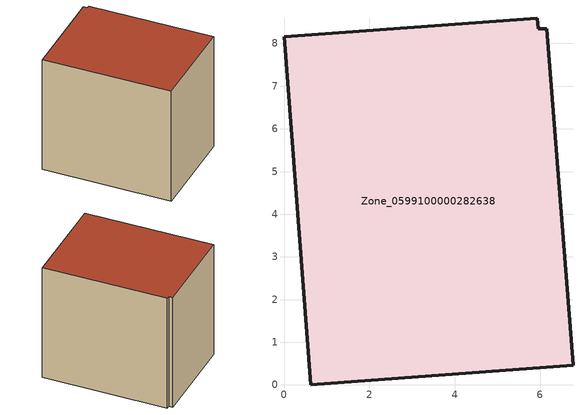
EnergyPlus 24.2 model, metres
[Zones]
Zone_0599100000282638
 floor ground (C_G): 5.96,8.34 6.15,8.35 6.77,0.46 0.63,0 0,8.15 5.93,8.6 z0
 wall outside (C_F): 0.63,0 6.77,0.46 6.15,8.35 5.96,8.34 5.93,8.6 0,8.15 0.63,0 z0:7.69
 roof outside (C_R): 6.15,8.35 5.96,8.34 5.93,8.6 0,8.15 0.63,0 6.77,0.46 z7.69
[BUILDING]
Pand.0599100000282638: North Axis=0; Terrain=City; Loads Convergence Tolerance Value=0.04; Temperature Convergence Tolerance Value=0.4; Solar Distribution=FullExterior; Maximum Number of Warmup Days=25; Minimum Number of Warmup Days=1
[Site:Location]
Rotterdam.The.Hague.AP_ZH_NLD Design_Conditions: Latitude=51.96; Longitude=4.45; Time Zone=1; Elevation=-4.5
[SITE:GROUNDTEMPERATURE:BUILDINGSURFACE]
18, 18, 18, 18, 18, 18, 18, 18, 18, 18, 18, 18
[MATERIAL] Thermal Absorptance=0.9; Solar Absorptance=0.7; Visible Absorptance=0.7
Name | Roughness | Thickness | Conductivity | Density | Specific Heat
G.TC.1946-1964 | MediumSmooth | 0.15 | 1 | 540 | 1210
F.TC.1946-1964 | Rough | 0.3 | 0.857143 | 1920 | 840
R.TC.1946-1964 | MediumRough | 0.2 | 0.235294 | 1500 | 1000
[CONSTRUCTION]
C_G: G.TC.1946-1964
C_F: F.TC.1946-1964
C_R: R.TC.1946-1964
[ZONE]
Zone_0599100000282638: Type=1; Multiplier=1; Ceiling Height=Autocalculate; Volume=Autocalculate; Floor Area=autocalculate; Part of Total Floor Area=Yes
[ZONEINFILTRATION:DESIGNFLOWRATE]
Infil_Zone_0599100000282638: Zone or ZoneList or Space or SpaceList=Zone_0599100000282638; Schedule=AlwaysOn; Design Flow Rate Calculation Method=Flow/Area; Flow Rate per Floor Area=0.003; Constant Term Coefficient=1; Temperature Term Coefficient=0; Velocity Term Coefficient=0; Velocity Squared Term Coefficient=0
[HVACTEMPLATE:ZONE:IDEALLOADSAIRSYSTEM]
Zone_0599100000282638: Maximum Heating Supply Air Temperature=50; Minimum Cooling Supply Air Temperature=13; Maximum Heating Supply Air Humidity Ratio=0.0156; Minimum Cooling Supply Air Humidity Ratio=0.0077; Heating Limit=NoLimit; Cooling Limit=NoLimit; Dehumidification Control Type=ConstantSensibleHeatRatio; Cooling Sensible Heat Ratio=0.7; Dehumidification Setpoint=60; Humidification Control Type=None; Humidification Setpoint=30; Outdoor Air Method=None; Outdoor Air Flow Rate per Person=0.00944; Outdoor Air Flow Rate per Zone Floor Area=0; Outdoor Air Flow Rate per Zone=0; Demand Controlled Ventilation Type=None; Outdoor Air Economizer Type=NoEconomizer; Heat Recovery Type=None; Sensible Heat Recovery Effectiveness=0.7; Latent Heat Recovery Effectiveness=0.65
[ZONECONTROL:THERMOSTAT]
ThermostatControl_Zone_0599100000282638: Zone or ZoneList=Zone_0599100000282638; Control Type Schedule=DualSetpointControlType; Control 1=Thermostat_Zone_0599100000282638; Temperature Difference Between Cutout And Setpoint=0
[THERMOSTATSETPOINT:DUALSETPOINT]
Thermostat_Zone_0599100000282638: Heating Setpoint Temperature Schedule=HeatingSetpoint_Zone_0599100000282638; Cooling Setpoint Temperature Schedule=CoolingSetpoint_Zone_0599100000282638
[SCHEDULE:COMPACT]
HeatingSetpoint_Zone_0599100000282638: Through: 12/31, For: AllDays, Until: 24:00, 21
CoolingSetpoint_Zone_0599100000282638: Through: 12/31, For: AllDays, Until: 24:00, 24
DualSetpointControlType: Through: 12/31, For: AllDays, Until: 24:00, 4
AlwaysOn: Through: 12/31, For: AllDays, Until: 24:00, 1
